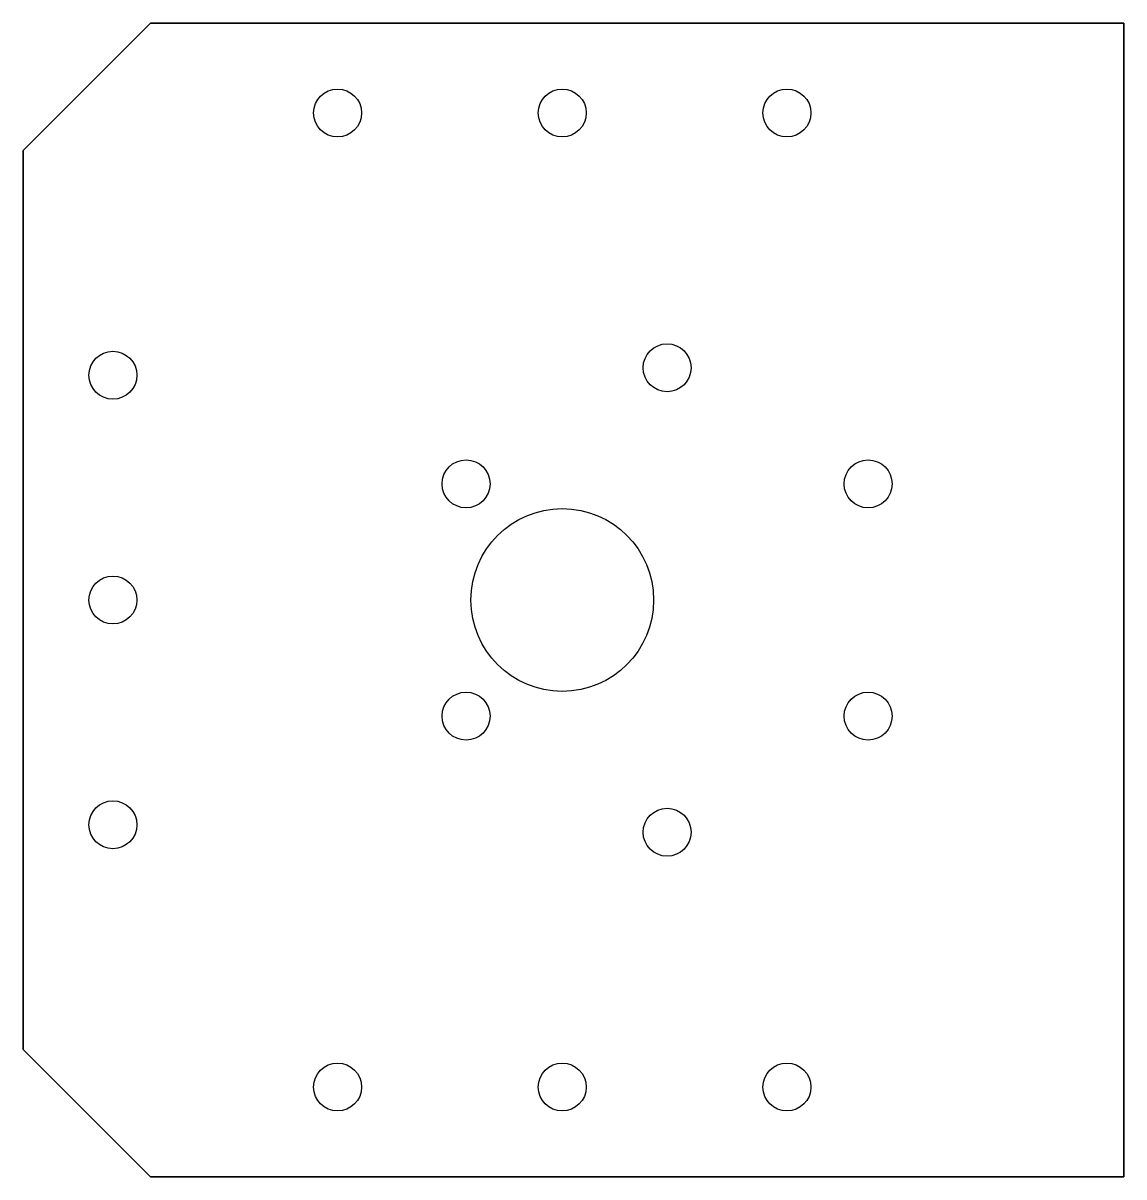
# Model space of a CAD drawing. Extents: x -73.5 to 0, y -1 to 76.
import ezdxf

# ---------------------------------------------------------------- set-up
doc = ezdxf.new("R2010")
doc.units = 0

msp = doc.modelspace()

# ---------------------------------------------------------------- linework, layer by layer
at = {"layer": 'layer0'}
for points in [[(-73.5, 67.5, -3), (-65, 76, -3)], [(-65, 76, 0), (-73.5, 67.5, 0)], [(-65, 76, -3), (0, 76, -3)], [(0, 76, 0), (-65, 76, 0)], [(0, 76, -3), (0, -1, -3)], [(0, -1, 0), (0, 76, 0)], [(-73.5, 7.5, -3), (-73.5, 67.5, -3)], [(-73.5, 67.5, 0), (-73.5, 7.5, 0)], [(-65, -1, -3), (-73.5, 7.5, -3)], [(-73.5, 7.5, 0), (-65, -1, 0)], [(0, -1, -3), (-65, -1, -3)], [(-65, -1, 0), (0, -1, 0)]]:
    msp.add_polyline3d(points, dxfattribs=at)
for centre, radius in [((-52.5, 70, -3), 1.6), ((-52.5, 70), 1.6), ((-37.5, 70, -3), 1.6), ((-37.5, 70), 1.6), ((-22.5, 70, -3), 1.6), ((-22.5, 70), 1.6), ((-67.5, 52.5, -3), 1.6), ((-67.5, 52.5), 1.6), ((-30.5, 52.998, -3), 1.6), ((-30.5, 52.998), 1.6), ((-43.923, 45.25, -3), 1.6), ((-43.923, 45.25), 1.6), ((-17.078, 45.249, -3), 1.6), ((-17.078, 45.249), 1.6), ((-37.5, 37.5, -3), 6.1), ((-37.5, 37.5), 6.1), ((-67.5, 37.5, -3), 1.6), ((-67.5, 37.5), 1.6), ((-43.923, 29.75, -3), 1.6), ((-43.923, 29.75), 1.6), ((-17.078, 29.751, -3), 1.6), ((-17.078, 29.751), 1.6), ((-67.5, 22.5, -3), 1.6), ((-67.5, 22.5), 1.6), ((-30.5, 22.002, -3), 1.6), ((-30.5, 22.002), 1.6), ((-52.5, 5, -3), 1.6), ((-52.5, 5), 1.6), ((-37.5, 5, -3), 1.6), ((-37.5, 5), 1.6), ((-22.5, 5, -3), 1.6), ((-22.5, 5), 1.6)]:
    msp.add_circle(centre, radius, dxfattribs=at)

doc.saveas('drawing.dxf')
